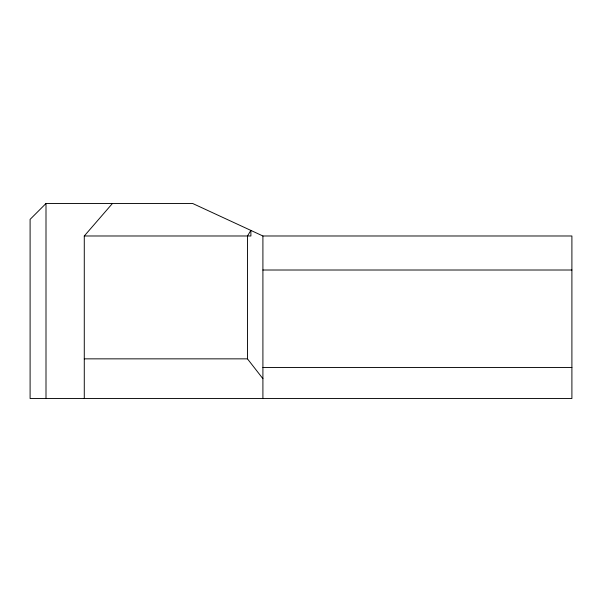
<?xml version="1.0" encoding="UTF-8"?>
<svg xmlns="http://www.w3.org/2000/svg" width="602" height="602" viewBox="0 0 602 602"><rect width="100%" height="100%" fill="white"/><g stroke="black" fill="none" stroke-linecap="round" stroke-linejoin="round"><path stroke-width="0.9" d="M84.28 398.524L84.28 235.984L112.446 203.476M46 203.476L30.1 219.376L30.1 398.524L571.9 398.524L571.9 235.984L262.908 235.984L192.64 203.476L46 203.476L46 398.524M84.28 235.984L250.891 235.984L250.891 230.423L247.467 235.984L247.467 358.852L262.908 378.688M262.908 270.012L571.9 270.012M84.28 358.852L247.467 358.852M262.908 367.468L571.9 367.468M262.908 235.984L262.908 398.524"/></g></svg>
